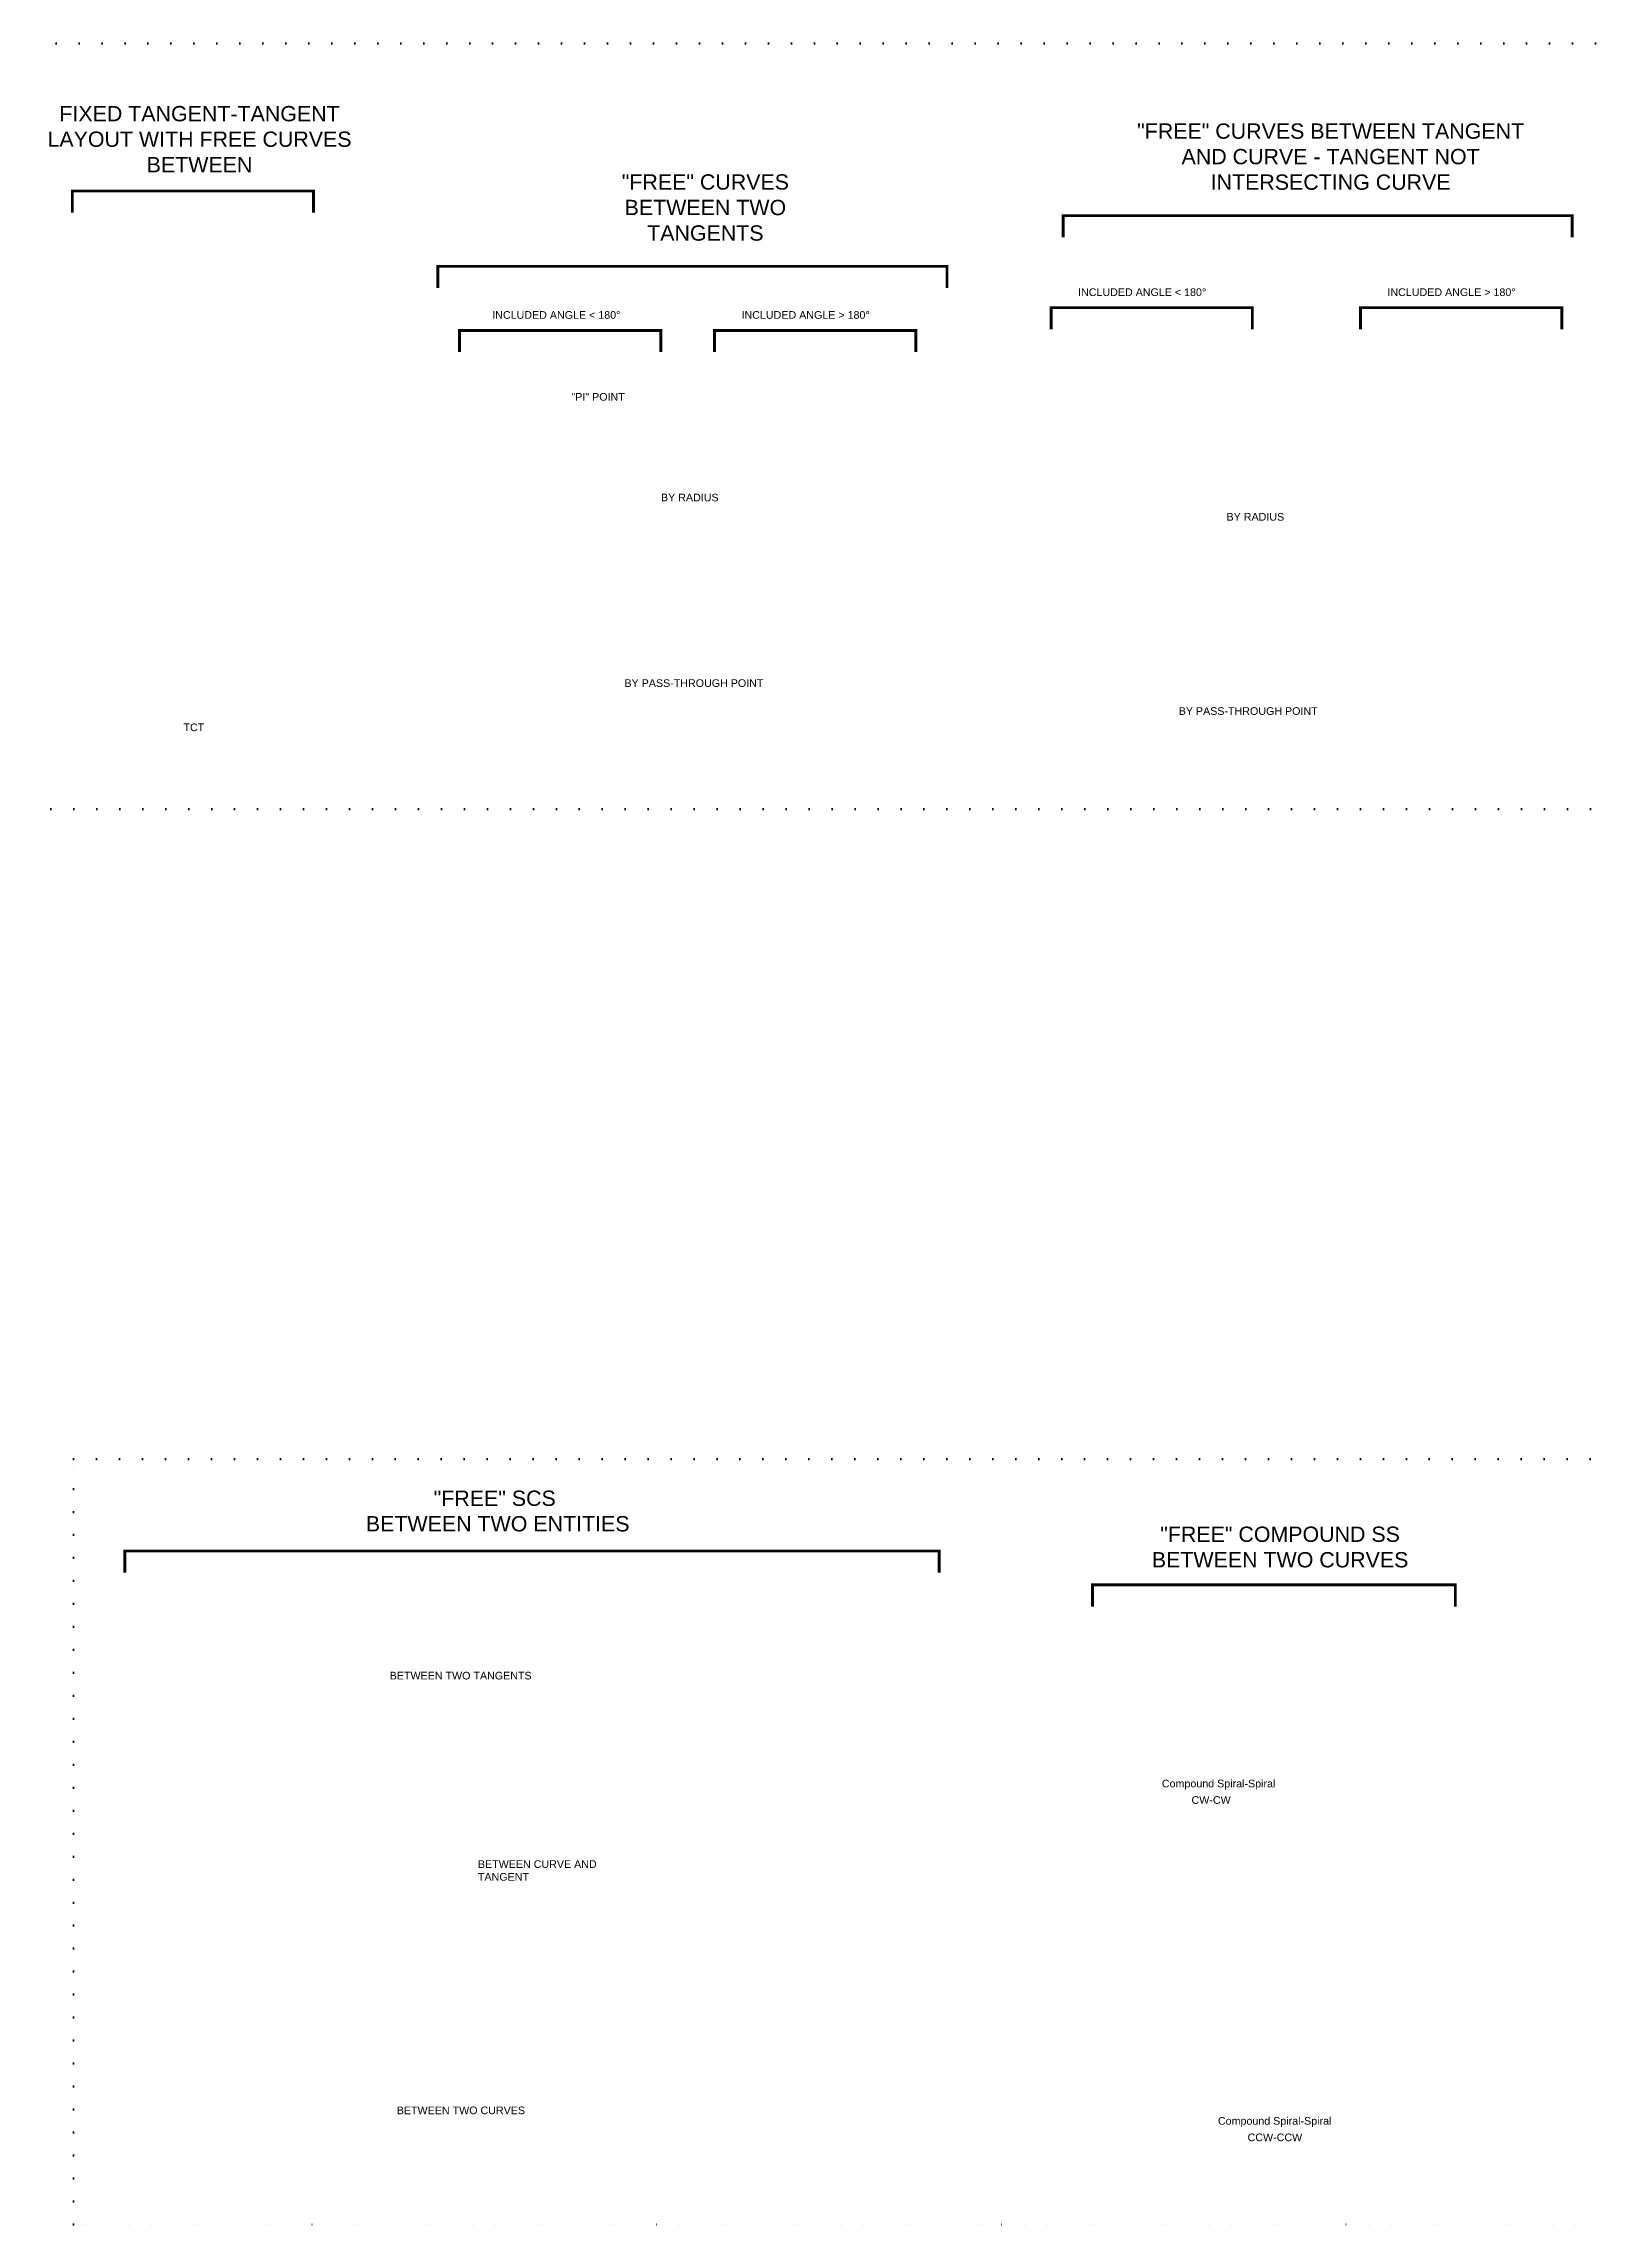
# Model space of a CAD drawing. Header units: feet. Extents: x 1000000 to 1072394, y 992134 to 1026925.
# Drawn here: x 1026994 to 1035094, y 1015007 to 1026404 of the extents above; entities that cross this region are included whole.
import ezdxf

# ---------------------------------------------------------------- set-up
doc = ezdxf.new("R2010")
doc.units = ezdxf.units.FT
doc.header["$LTSCALE"] = 40
doc.header["$MEASUREMENT"] = 0
doc.linetypes.add('ACAD_ISO07W100', pattern=[3, 0, -3])
doc.styles.get("Standard").update_dxf_attribs({"font": 'arial.ttf'})

msp = doc.modelspace()

# ---------------------------------------------------------------- linework, layer by layer
at = {"linetype": 'ACAD_ISO07W100', "lineweight": 100}
for points in [[(1020814, 1026404), (1062101, 1026404), (1062101, 1022404), (1020814, 1022404)], [(1027151, 1019007), (1051336, 1019007), (1051336, 1015007), (1027151, 1015007)]]:
    msp.add_lwpolyline(points, close=True, dxfattribs=at)
at = {"const_width": 15}
for points in [[(1028405, 1025521), (1028405, 1025634), (1027144, 1025634), (1027144, 1025521)], [(1034984, 1025392), (1034984, 1025505), (1032323, 1025505), (1032323, 1025392)], [(1031716, 1025127), (1031716, 1025240), (1029055, 1025240), (1029055, 1025127)], [(1033312, 1024911), (1033312, 1025024), (1032260, 1025024), (1032260, 1024911)], [(1034929, 1024911), (1034929, 1025024), (1033877, 1025024), (1033877, 1024911)], [(1030220, 1024792), (1030220, 1024905), (1029168, 1024905), (1029168, 1024792)], [(1031553, 1024792), (1031553, 1024905), (1030501, 1024905), (1030501, 1024792)], [(1031675, 1018413), (1031675, 1018526), (1027419, 1018526), (1027419, 1018413)], [(1034373, 1018236), (1034373, 1018349), (1032476, 1018349), (1032476, 1018236)]]:
    msp.add_lwpolyline(points, dxfattribs=at)

# ---------------------------------------------------------------- texts
for s, insert, char_height, width, attachment_point in [('FIXED TANGENT-TANGENT LAYOUT WITH FREE CURVES BETWEEN', (1027809, 1026078), 80, 1671.18, 2), ('"FREE" CURVES BETWEEN TANGENT AND CURVE - TANGENT NOT INTERSECTING CURVE', (1033721, 1025987), 80, 2187.71, 2), ('"FREE" CURVES BETWEEN TWO TANGENTS', (1030453, 1025721), 80, 1344.71, 2), ('INCLUDED ANGLE < 180%%d', (1032401, 1025125), 40, 812.15, 1), ('INCLUDED ANGLE > 180%%d', (1034018, 1025125), 40, 812.15, 1), ('INCLUDED ANGLE < 180%%d', (1029339, 1025006), 40, 812.15, 1), ('INCLUDED ANGLE > 180%%d', (1030642, 1025006), 40, 812.15, 1), ('"PI" POINT', (1029753, 1024578), 40, 725.84, 1), ('BY RADIUS', (1030221, 1024052), 40, 725.84, 1), ('BY RADIUS', (1033177, 1023951), 40, 725.84, 1), ('BY PASS-THROUGH POINT', (1030030, 1023082), 40, 1033, 1), ('BY PASS-THROUGH POINT', (1032927, 1022936), 40, 1033, 1), ('TCT', (1027725, 1022851), 40, 546.17, 1), ('{\\fArial|b0|i0|c238|p34;"FREE" \\fArial|b0|i0|c0|p34;SCS\\P\\fArial|b0|i0|c238|p34; BETWEEN \\fArial|b0|i0|c0|p34;TWO ENTITIES}', (1029352, 1018842), 80, 3338.3, 2), ('{\\fArial|b0|i0|c238|p34;"FREE" \\fArial|b0|i0|c0|p34;COMPOUND SS\\PBETWEEN TWO CURVES}', (1033457, 1018654), 80, 3338.3, 2), ('{\\fArial|b0|i0|c0|p34;BETWEEN TWO TANGENTS\\fArial|b0|i0|c238|p34;}', (1028803, 1017895), 40, 812.15, 1), ('{\\fArial|b0|i0|c0|p34;Compound Spiral-Spiral}', (1032839, 1017331), 40, 725.84, 1), ('{\\fArial|b0|i0|c0|p34;CW-CW\\fArial|b0|i0|c238|p34;}', (1032994, 1017245), 40, 725.84, 1), ('{\\fArial|b0|i0|c0|p34;BETWEEN CURVE AND TANGENT\\fArial|b0|i0|c238|p34;}', (1029264, 1016910), 40, 812.15, 1), ('{\\fArial|b0|i0|c0|p34;BETWEEN TWO CURVES\\fArial|b0|i0|c238|p34;}', (1028840, 1015623), 40, 812.15, 1), ('{\\fArial|b0|i0|c0|p34;Compound Spiral-Spiral}', (1033132, 1015568), 40, 725.84, 1), ('{\\fArial|b0|i0|c0|p34;CCW-CCW}', (1033287, 1015482), 40, 725.84, 1)]:
    msp.add_mtext(s, dxfattribs=dict(insert=insert, char_height=char_height, width=width, attachment_point=attachment_point))

doc.saveas('drawing.dxf')
